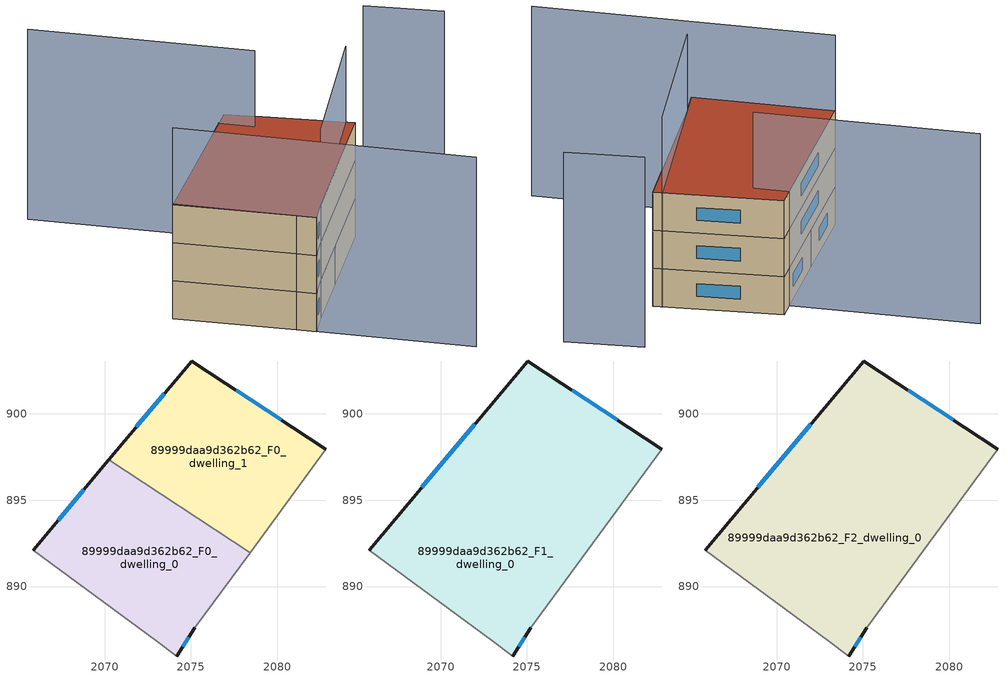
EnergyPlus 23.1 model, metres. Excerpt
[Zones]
89999daa9d362b62_F0_dwelling_0
 floor ground (EU_floor_Construction): 2078.42,891.97 2075.23,887.62 2074.17,885.97 2072.98,886.86 2065.85,892.09 2070.24,897.35 z0
 wall outside (EU_wall_Construction): 2070.24,897.35 2065.85,892.09 / 2074.17,885.97 2075.23,887.62 z0:3
 wall adiabatic (EU_wall_Construction): 2075.23,887.62 2078.42,891.97 / 2065.85,892.09 2072.98,886.86 2074.17,885.97 z0:3
 wall to 89999daa9d362b62_F0_dwelling_1 (EU_wall_Construction): 2078.42,891.97 2070.24,897.35 z0:3
 window (EU_Window_Construction): 2068.78,895.59 2067.31,893.84 / 2074.52,886.52 2074.87,887.07 z1:2
89999daa9d362b62_F0_dwelling_1
 floor ground (EU_floor_Construction): 2082.82,897.96 2078.42,891.97 2070.24,897.35 2075.04,903.07 z0
 wall outside (EU_wall_Construction): 2082.82,897.96 2075.04,903.07 2070.24,897.35 z0:3
 wall adiabatic (EU_wall_Construction): 2078.42,891.97 2082.82,897.96 z0:3
 window (EU_Window_Construction): 2073.44,901.16 2071.84,899.25 / 2080.23,899.66 2077.63,901.37 z1:2
89999daa9d362b62_F1_dwelling_0
 floor to 89999daa9d362b62_F0_dwelling_0 (EU_floor_Construction): 2078.42,891.97 2075.23,887.62 2074.17,885.97 2072.98,886.86 2065.85,892.09 2070.24,897.35 z3
 floor to 89999daa9d362b62_F0_dwelling_1 (EU_floor_Construction): 2082.82,897.96 2078.42,891.97 2070.24,897.35 2075.04,903.07 z3
 wall outside (EU_wall_Construction): 2082.82,897.96 2075.04,903.07 2065.85,892.09 / 2074.17,885.97 2075.23,887.62 z3:6
 wall adiabatic (EU_wall_Construction): 2075.23,887.62 2082.82,897.96 / 2065.85,892.09 2072.98,886.86 2074.17,885.97 z3:6
 window (EU_Window_Construction): 2071.97,899.41 2068.91,895.75 / 2080.23,899.66 2077.63,901.37 / 2074.52,886.52 2074.87,887.07 z4:5
89999daa9d362b62_F2_dwelling_0
 floor to 89999daa9d362b62_F1_dwelling_0 (EU_floor_Construction): 2082.82,897.96 2075.23,887.62 2074.17,885.97 2072.98,886.86 2065.85,892.09 2075.04,903.07 z6
 wall outside (EU_wall_Construction): 2082.82,897.96 2075.04,903.07 2065.85,892.09 / 2074.17,885.97 2075.23,887.62 z6:9
 wall adiabatic (EU_wall_Construction): 2075.23,887.62 2082.82,897.96 / 2065.85,892.09 2072.98,886.86 2074.17,885.97 z6:9
 window (EU_Window_Construction): 2071.97,899.41 2068.91,895.75 / 2080.23,899.66 2077.63,901.37 / 2074.52,886.52 2074.87,887.07 z7:8
 roof outside (EU_roof_Construction): 2075.23,887.62 2082.82,897.96 2075.04,903.07 2065.85,892.09 2072.98,886.86 2074.17,885.97 z9
shading: 2065.92,892.22 2083.25,879.05 / 2075.23,887.62 2082.26,898.33 / 2090.82,900.24 2086.02,903.38 / 2076.2,900.42 2063.22,910.26 z0:15
[Building]
EU S2 Campaign: North Axis=0; Terrain=City; Solar Distribution=FullExterior
[Site:Location]
Bologna: Latitude=44.5; Longitude=11.25; Time Zone=1; Elevation=37
[SizingPeriod:WeatherFileDays]
AnnualSizingPeriod: Begin Month=1; Begin Day of Month=1; End Month=12; End Day of Month=31; Day of Week for Start Day=Monday; Use Weather File Daylight Saving Period=No; Use Weather File Rain and Snow Indicators=No
[MATERIAL]
EU_InternalMass_Material: Roughness=MediumRough; Thickness=0.1; Conductivity=1; Density=1800; Specific Heat=900; Thermal Absorptance=0.9; Solar Absorptance=0.7; Visible Absorptance=0.7
[MATERIAL:NOMASS] Roughness=MediumRough; Thermal Absorptance=0.9; Solar Absorptance=0.7; Visible Absorptance=0.7
Name | Thermal Resistance
EU_wall_NoMass | 0.937881
EU_roof_NoMass | 0.548572
EU_floor_NoMass | 0.71348
[WINDOWMATERIAL:SIMPLEGLAZINGSYSTEM]
EU_Window_SimpleGlazing: UFactor=4.25633; Solar Heat Gain Coefficient=0.85; Visible Transmittance=0.85
[CONSTRUCTION]
EU_wall_Construction: EU_wall_NoMass
EU_roof_Construction: EU_roof_NoMass
EU_floor_Construction: EU_floor_NoMass
EU_Window_Construction: EU_Window_SimpleGlazing
EU_InternalMass_Construction: EU_InternalMass_Material
[ZONE] Type=1; Multiplier=1; Ceiling Height=autocalculate; Floor Area=autocalculate; Part of Total Floor Area=Yes
Name | Volume
89999daa9d362b62_F0_dwelling_0 | 212.646
89999daa9d362b62_F1_dwelling_0 | 425.284
89999daa9d362b62_F2_dwelling_0 | 425.287
89999daa9d362b62_F0_dwelling_1 | 212.643
[INTERNALMASS] Construction=EU_InternalMass_Construction
Name | Zone or ZoneList | Surface Area
89999daa9d362b62_F0_dwelling_0_EU_InternalMass | 89999daa9d362b62_F0_dwelling_0 | 70.8819
89999daa9d362b62_F0_dwelling_1_EU_InternalMass | 89999daa9d362b62_F0_dwelling_1 | 70.8807
89999daa9d362b62_F1_dwelling_0_EU_InternalMass | 89999daa9d362b62_F1_dwelling_0 | 141.762
89999daa9d362b62_F2_dwelling_0_EU_InternalMass | 89999daa9d362b62_F2_dwelling_0 | 141.762
[OTHEREQUIPMENT] Fuel Type=Electricity; Design Level Calculation Method=Watts/Area; Power per Zone Floor Area=1; Fraction Latent=0; Fraction Radiant=0; Fraction Lost=0; Carbon Dioxide Generation Rate=0; EndUse Subcategory=EU_Step8_InternalGains
Name | Zone or ZoneList or Space or SpaceList | Schedule
EU_Step8_InternalGain_89999daa9d362b62_F0_dwelling_0_f000 | 89999daa9d362b62_F0_dwelling_0 | EU_Step8_GainSchedule_89999daa9d362b62_F0_dwelling_0_f000
EU_Step8_InternalGain_89999daa9d362b62_F0_dwelling_1_f000 | 89999daa9d362b62_F0_dwelling_1 | EU_Step8_GainSchedule_89999daa9d362b62_F0_dwelling_1_f000
EU_Step8_InternalGain_89999daa9d362b62_F1_dwelling_0_f000 | 89999daa9d362b62_F1_dwelling_0 | EU_Step8_GainSchedule_89999daa9d362b62_F1_dwelling_0_f000
EU_Step8_InternalGain_89999daa9d362b62_F2_dwelling_0_f000 | 89999daa9d362b62_F2_dwelling_0 | EU_Step8_GainSchedule_89999daa9d362b62_F2_dwelling_0_f000
[ZONEVENTILATION:DESIGNFLOWRATE] Schedule=EU_AlwaysOn; Design Flow Rate Calculation Method=AirChanges/Hour; Air Changes per Hour=0.687892; Ventilation Type=Natural; Fan Pressure Rise=0; Fan Total Efficiency=1; Constant Term Coefficient=1; Temperature Term Coefficient=0; Velocity Term Coefficient=0; Velocity Squared Term Coefficient=0; Minimum Indoor Temperature=-100; Maximum Indoor Temperature=100; Delta Temperature=-100; Minimum Outdoor Temperature=-100; Maximum Outdoor Temperature=100; Maximum Wind Speed=40
Name | Zone or ZoneList or Space or SpaceList
EU_ConstantAir_89999daa9d362b62_F0_dwelling_0 | 89999daa9d362b62_F0_dwelling_0
EU_ConstantAir_89999daa9d362b62_F0_dwelling_1 | 89999daa9d362b62_F0_dwelling_1
EU_ConstantAir_89999daa9d362b62_F1_dwelling_0 | 89999daa9d362b62_F1_dwelling_0
EU_ConstantAir_89999daa9d362b62_F2_dwelling_0 | 89999daa9d362b62_F2_dwelling_0
[HVACTEMPLATE:THERMOSTAT] Constant Heating Setpoint=20; Constant Cooling Setpoint=50
EU_HeatOnly_89999daa9d362b62_F0_dwelling_0; EU_HeatOnly_89999daa9d362b62_F0_dwelling_1; EU_HeatOnly_89999daa9d362b62_F1_dwelling_0; EU_HeatOnly_89999daa9d362b62_F2_dwelling_0
[HVACTEMPLATE:ZONE:IDEALLOADSAIRSYSTEM] System Availability Schedule=EU_AlwaysOn; Maximum Heating Supply Air Temperature=50; Minimum Cooling Supply Air Temperature=13; Maximum Heating Supply Air Humidity Ratio=0.0156; Minimum Cooling Supply Air Humidity Ratio=0.0077; Heating Limit=NoLimit; Cooling Limit=NoLimit; Heating Availability Schedule=EU_AlwaysOn; Cooling Availability Schedule=EU_CoolingOff; Dehumidification Control Type=ConstantSensibleHeatRatio; Cooling Sensible Heat Ratio=0.7; Dehumidification Setpoint=60; Humidification Control Type=None; Humidification Setpoint=30; Outdoor Air Method=None; Outdoor Air Flow Rate per Person=0.00944; Outdoor Air Flow Rate per Zone Floor Area=0; Outdoor Air Flow Rate per Zone=0; Demand Controlled Ventilation Type=None; Outdoor Air Economizer Type=NoEconomizer; Heat Recovery Type=None; Sensible Heat Recovery Effectiveness=0.7; Latent Heat Recovery Effectiveness=0.65
Name | Template Thermostat
89999daa9d362b62_F0_dwelling_0 | EU_HeatOnly_89999daa9d362b62_F0_dwelling_0
89999daa9d362b62_F0_dwelling_1 | EU_HeatOnly_89999daa9d362b62_F0_dwelling_1
89999daa9d362b62_F1_dwelling_0 | EU_HeatOnly_89999daa9d362b62_F1_dwelling_0
89999daa9d362b62_F2_dwelling_0 | EU_HeatOnly_89999daa9d362b62_F2_dwelling_0
[SIZING:ZONE] Zone Cooling Design Supply Air Temperature Input Method=SupplyAirTemperature; Zone Cooling Design Supply Air Temperature=13; Zone Heating Design Supply Air Temperature Input Method=SupplyAirTemperature; Zone Heating Design Supply Air Temperature=50; Zone Cooling Design Supply Air Humidity Ratio=0.008; Zone Heating Design Supply Air Humidity Ratio=0.008; Cooling Design Air Flow Method=DesignDay; Cooling Design Air Flow Rate=0; Cooling Minimum Air Flow per Zone Floor Area=0.000762; Cooling Minimum Air Flow=0; Cooling Minimum Air Flow Fraction=0.2; Heating Design Air Flow Method=DesignDay; Heating Design Air Flow Rate=0; Heating Maximum Air Flow per Zone Floor Area=0.002032; Heating Maximum Air Flow=0.141576; Heating Maximum Air Flow Fraction=0.3; Account for Dedicated Outdoor Air System=No; Dedicated Outdoor Air System Control Strategy=NeutralSupplyAir; Dedicated Outdoor Air Low Setpoint Temperature for Design=autosize; Dedicated Outdoor Air High Setpoint Temperature for Design=autosize; Zone Load Sizing Method=Sensible Load Only No Latent Load; Zone Latent Cooling Design Supply Air Humidity Ratio Input Method=HumidityRatioDifference; Zone Cooling Design Supply Air Humidity Ratio Difference=0.005; Zone Latent Heating Design Supply Air Humidity Ratio Input Method=HumidityRatioDifference; Zone Humidification Design Supply Air Humidity Ratio Difference=0.005
89999daa9d362b62_F0_dwelling_0; 89999daa9d362b62_F0_dwelling_1; 89999daa9d362b62_F1_dwelling_0; 89999daa9d362b62_F2_dwelling_0
[SCHEDULE:CONSTANT]
Name | Hourly Value
EU_AlwaysOn | 1
EU_CoolingOff | 0
[SCHEDULE:FILE] Column Number=1; Rows to Skip at Top=0; Number of Hours of Data=8760; Column Separator=Comma; Interpolate to Timestep=No; Minutes per Item=60; Adjust Schedule for Daylight Savings=Yes
Name | File
EU_Step8_GainSchedule_89999daa9d362b62_F0_dwelling_0_f000 | ../../schedules/89999daa9d362b62/89999daa9d362b62_F0_dwelling_0_f000_gain.csv
EU_Step8_GainSchedule_89999daa9d362b62_F0_dwelling_1_f000 | ../../schedules/89999daa9d362b62/89999daa9d362b62_F0_dwelling_1_f000_gain.csv
EU_Step8_GainSchedule_89999daa9d362b62_F1_dwelling_0_f000 | ../../schedules/89999daa9d362b62/89999daa9d362b62_F1_dwelling_0_f000_gain.csv
EU_Step8_GainSchedule_89999daa9d362b62_F2_dwelling_0_f000 | ../../schedules/89999daa9d362b62/89999daa9d362b62_F2_dwelling_0_f000_gain.csv
